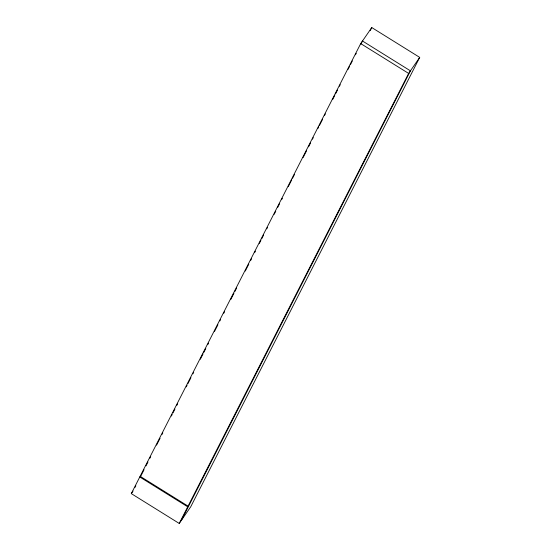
<?xml version="1.0" encoding="UTF-8"?>
<svg xmlns="http://www.w3.org/2000/svg" width="551" height="551" viewBox="0 0 551 551"><rect width="100%" height="100%" fill="white"/><g stroke="black" fill="none" stroke-linecap="round" stroke-linejoin="round"><path stroke-width="0.83" d="M131.296 493.613L360.705 43.591L371.767 27.55L419.704 57.387L190.722 506.789L179.233 523.45L131.296 493.613L133.066 491.051M135.071 487.339L135.849 485.803M140.539 476.601L144.059 469.7M146.015 465.864L147.964 462.034M149.92 458.198L150.698 456.662M156.56 445.16L160.079 438.259M162.035 434.422L162.814 432.886M171.409 416.019L172.194 414.483M172.973 412.947L174.929 409.118M176.885 405.281L177.663 403.745M186.259 386.878L187.044 385.342M187.822 383.806L190.949 377.669M192.905 373.84L193.683 372.304M200.33 359.266L203.064 353.9M203.842 352.365L205.798 348.528M207.748 344.699L208.533 343.163M214.394 331.661L217.914 324.759M219.863 320.923L220.648 319.387M223.775 313.25L224.553 311.721M230.807 299.448L233.934 293.311M234.712 291.782L236.668 287.946M245.264 271.071L248.783 264.17M250.733 260.334L251.518 258.805M254.645 252.668L255.423 251.132M259.328 243.466L260.892 240.394M261.677 238.865L263.626 235.029M266.753 228.892L267.538 227.356M274.178 214.325L275.741 211.253M277.697 207.417L279.653 203.588M281.602 199.751L282.387 198.215M288.249 186.713L291.761 179.812M292.547 178.276L294.496 174.447M303.098 157.572L306.611 150.671M308.567 146.835L310.523 142.998M312.472 139.169L313.257 137.633M317.948 128.431L318.726 126.895M319.504 125.359L322.631 119.23M324.587 115.393L325.365 113.857M332.79 99.29L334.746 95.454M335.531 93.918L337.481 90.082M339.437 86.252L340.215 84.716M348.032 69.378L349.596 66.313M350.374 64.777L352.33 60.941M355.457 54.804L356.235 53.275M360.926 44.073L362.489 41.001L410.426 70.838L181.444 520.24M370.203 30.615L371.767 27.55M179.233 523.45L408.642 73.428L419.704 57.387M360.705 43.591L408.642 73.428M140.202 476.346L188.139 506.183M139.775 476.973L187.712 506.803"/></g></svg>
